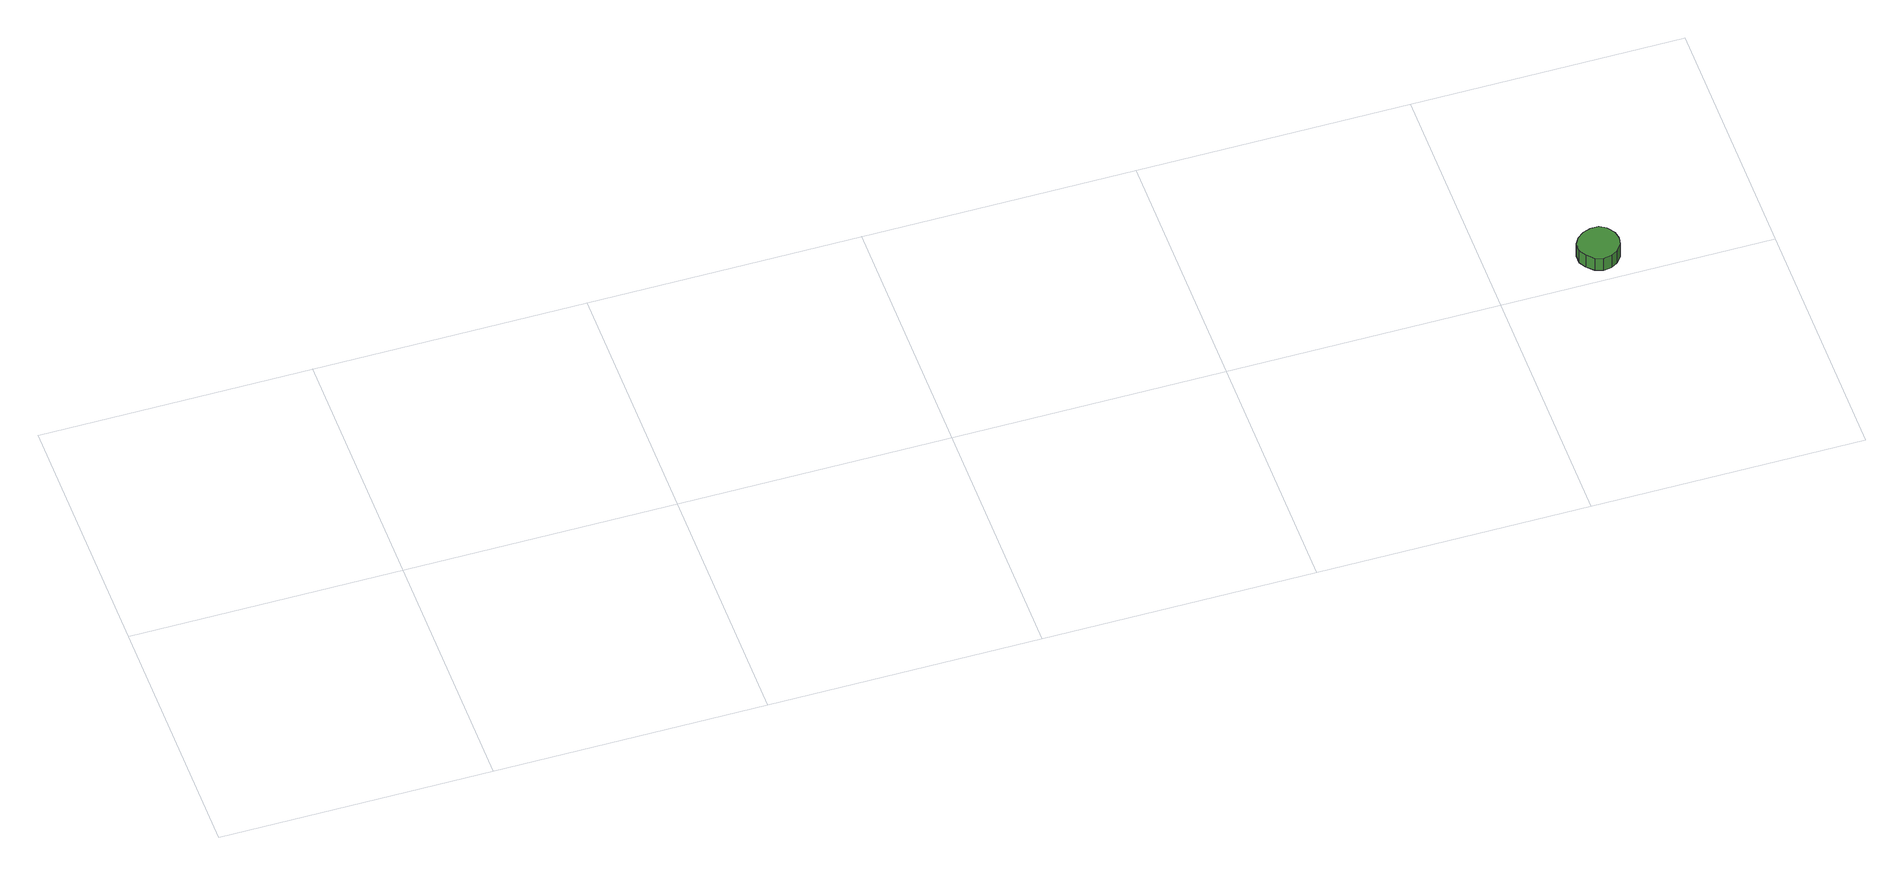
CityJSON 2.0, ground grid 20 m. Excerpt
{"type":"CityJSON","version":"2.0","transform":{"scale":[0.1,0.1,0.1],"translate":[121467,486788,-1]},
"CityObjects":{
"tree1":{"type":"SolitaryVegetationObject","attributes":{"function":"something"}},
"tree2":{"type":"SolitaryVegetationObject","attributes":{"function":"something"},"geometry":[{"type":"MultiSurface","lod":"1","boundaries":[[[0,1,2,3,4,5,6,7,8,9,10,11,12,13,14]],[[15,16,17,18,19,20,21,22,23,24,25,26,27,28,29]],[[0,29,28,1]],[[1,28,27,2]],[[2,27,26,3]],[[3,26,25,4]],[[4,25,24,5]],[[5,24,23,6]],[[6,23,22,7]],[[7,22,21,8]],[[8,21,20,9]],[[9,20,19,10]],[[10,19,18,11]],[[11,18,17,12]],[[12,17,16,13]],[[13,16,15,14]],[[14,15,29,0]]]}]}
},
"vertices":[
[894,24,19],[893,30,19],[889,36,19],[884,39,19],[878,39,19],[872,37,19],[867,33,19],[864,28,19],[864,21,19],[867,16,19],[872,11,19],[878,9,19],[884,10,19],[889,13,19],[893,18,19],[893,18,7],[889,13,7],[884,10,7],[878,9,7],[872,11,7],[867,16,7],[864,21,7],[864,28,7],[867,33,7],[872,37,7],[878,39,7],[884,39,7],[889,36,7],[893,30,7],[894,24,7]
]}
